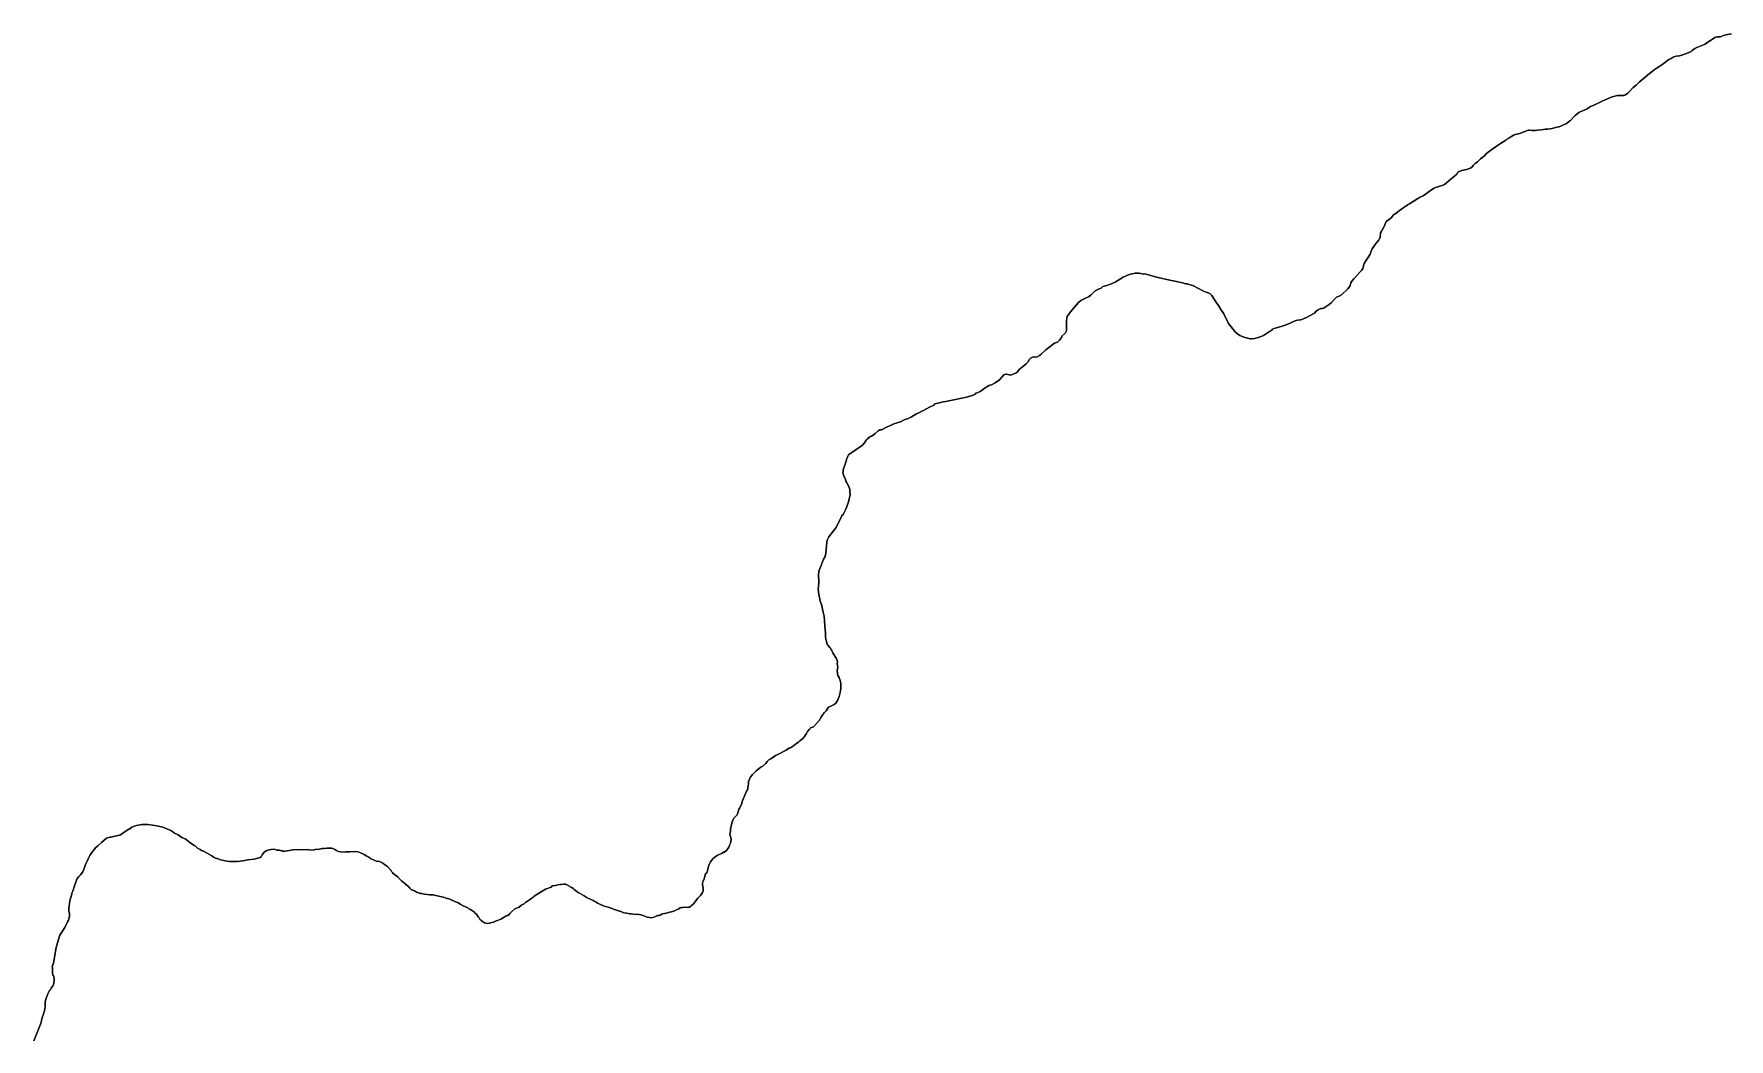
# Model space of a CAD drawing. Header units: inches. Extents: x 141448 to 685535, y 3466439 to 4099221.
# Drawn here: x 290273 to 314670, y 3994452 to 4008917 of the extents above; entities that cross this region are included whole.
import ezdxf

# ---------------------------------------------------------------- set-up
doc = ezdxf.new("R2010")
doc.units = ezdxf.units.IN
doc.header["$MEASUREMENT"] = 0
doc.layers.add('az_county', color=7, linetype='Continuous')

msp = doc.modelspace()

# ---------------------------------------------------------------- linework, layer by layer
at = {"layer": 'az_county'}
for points in [[(314704.125, 4008917.25), (314669.9375, 4008914.25), (314602.3125, 4008899.75), (314540.03125, 4008874.25), (314498.53125, 4008874), (314480.125, 4008871), (314464.71875, 4008865.5), (314432.4375, 4008839.75), (314402.03125, 4008823.25), (314348.53125, 4008786.75), (314326.4375, 4008771.75), (314206.9375, 4008724), (314177.8125, 4008707), (314141.125, 4008678.5), (314124.9375, 4008663), (314059.625, 4008637.5), (314044.71875, 4008629), (314026.9375, 4008624.5), (314005.4375, 4008615.25), (313955.03125, 4008603), (313910.8125, 4008595.25), (313866.53125, 4008581), (313836.8125, 4008564.5), (313802.9375, 4008550.5), (313702.21875, 4008472), (313672.53125, 4008453.5), (313635.3125, 4008427), (313591.9375, 4008399), (313562.71875, 4008374), (313524.9375, 4008348.5), (313435.9375, 4008270.5), (313378.03125, 4008223.5), (313332.53125, 4008179), (313292.03125, 4008144), (313227.71875, 4008077.5), (313214.03125, 4008066), (313170.03125, 4008037.75), (313154.03125, 4008033), (313064.125, 4008029.5), (313026.71875, 4008023), (312989.8125, 4008013.5), (312855.3125, 4007952.5), (312778.6875, 4007914), (312731.28125, 4007897.75), (312713.40625, 4007887), (312675.1875, 4007872), (312644.90625, 4007855), (312628, 4007840.5), (312608.1875, 4007828.25), (312571.28125, 4007816), (312505.90625, 4007785), (312456.6875, 4007743.5), (312383, 4007667.5), (312378.09375, 4007665.5), (312343.1875, 4007636.5), (312328.40625, 4007627.5), (312223.5, 4007581), (312216.90625, 4007579.5), (312171.90625, 4007569.75), (312125.78125, 4007556), (312062.6875, 4007546.5), (312023.5, 4007544), (311999, 4007539.75), (311879, 4007529.5), (311835.5, 4007529.5), (311795.28125, 4007532.5), (311779.40625, 4007530.25), (311745.5, 4007518.75), (311666, 4007487.5), (311657.40625, 4007482), (311611.90625, 4007473.25), (311565.78125, 4007459), (311542.28125, 4007445.5), (311501.90625, 4007414.5), (311466.6875, 4007396.25), (311454.90625, 4007386), (311380, 4007342.5), (311335.40625, 4007313.5), (311224.1875, 4007231), (311180.6875, 4007194), (311152, 4007165), (311091.6875, 4007117.5), (311048.6875, 4007075), (311014.5, 4007051.5), (310986.40625, 4007022.5), (310978.90625, 4007010.5), (310946.5, 4006986.25), (310889.90625, 4006965.5), (310824.78125, 4006950.25), (310785.96875, 4006938.25), (310766.15625, 4006925.75), (310749.65625, 4006898.5), (310719.15625, 4006869.5), (310672.5625, 4006833), (310638.875, 4006800.75), (310572.96875, 4006749.5), (310557.5625, 4006742.5), (310444.375, 4006707), (310423.375, 4006696.5), (310385.65625, 4006673), (310299.96875, 4006610.5), (310266.46875, 4006588.5), (310215.875, 4006563.5), (310199.75, 4006551.5), (310182.46875, 4006542), (310163.75, 4006527.25), (310122.375, 4006506), (310069.65625, 4006472.5), (310053.0625, 4006464), (310039.375, 4006453), (309925.875, 4006375.25), (309870.5625, 4006329.5), (309854.46875, 4006321), (309842.65625, 4006311.5), (309828.25, 4006296), (309806.96875, 4006269), (309784.46875, 4006250), (309736.75, 4006216), (309714.46875, 4006171.5), (309700.875, 4006137.5), (309683.0625, 4006103), (309661.5625, 4006068), (309655.75, 4006053.5), (309646.96875, 4005987), (309622.875, 4005944.25), (309589.75, 4005907.5), (309577.0625, 4005886), (309531.15625, 4005822), (309520.96875, 4005791.25), (309506.375, 4005747), (309473.46875, 4005695), (309440.75, 4005653), (309417.375, 4005612), (309396.875, 4005541.5), (309388.65625, 4005526), (309380.96875, 4005513.25), (309361.5625, 4005491), (309268.46875, 4005394.5), (309239.65625, 4005360.5), (309226.375, 4005334), (309215.75, 4005296), (309202.46875, 4005274), (309183.5625, 4005248), (309090.0625, 4005162), (309056.65625, 4005143.75), (309018.46875, 4005130), (308994.15625, 4005104.75), (308947.15625, 4005050), (308914.875, 4005025), (308840.46875, 4004975.5), (308810.15625, 4004960), (308810.46875, 4004972.5), (308760.96875, 4004953), (308727.46875, 4004925.5), (308704.375, 4004899.5), (308643.46875, 4004863), (308598.96875, 4004840.25), (308519.625, 4004809.25), (308500.625, 4004804.25), (308457.84375, 4004799.5), (308440.84375, 4004795.25), (308400.4375, 4004778), (308345.625, 4004749), (308265.03125, 4004722), (308238.21875, 4004711), (308124.03125, 4004677.25), (308100.21875, 4004667.25), (308085.625, 4004649.5), (308064.9375, 4004639.5), (308039.9375, 4004623), (308010.625, 4004607.5), (308000.34375, 4004596), (307971.71875, 4004578), (307920.4375, 4004557.5), (307891.125, 4004549), (307844.125, 4004535.5), (307797.625, 4004530.5), (307776.84375, 4004530.25), (307684.9375, 4004551.5), (307651.21875, 4004566.5), (307629.84375, 4004577), (307592.9375, 4004602.25), (307563.34375, 4004631.25), (307466.625, 4004752), (307399.625, 4004887.5), (307355.84375, 4004951.5), (307323.03125, 4005009.75), (307284.84375, 4005059.5), (307226.71875, 4005153.5), (307195.9375, 4005181), (307182.4375, 4005188), (307163.4375, 4005195.25), (307151.84375, 4005197), (307103.9375, 4005215.5), (306960.9375, 4005293.5), (306872.125, 4005322.5), (306848.84375, 4005322), (306822.53125, 4005329.5), (306673.625, 4005364), (306643.03125, 4005368.5), (306619.6875, 4005375.75), (306409, 4005420), (306381.40625, 4005430.25), (306326.90625, 4005445.75), (306260.6875, 4005465), (306243.59375, 4005460.5), (306179.90625, 4005473.5), (306120.59375, 4005473.5), (306103.5, 4005468.5), (306057.59375, 4005460), (306025.3125, 4005450.5), (305949, 4005417.5), (305836.3125, 4005345), (305766.8125, 4005315), (305713.59375, 4005297.5), (305655, 4005281.5), (305631.3125, 4005260.5), (305605.09375, 4005250.5), (305549, 4005219), (305521.59375, 4005196.25), (305483.3125, 4005156.5), (305450.40625, 4005131.75), (305407.09375, 4005112), (305339.40625, 4005081.5), (305307.8125, 4005051.5), (305278, 4005020), (305250.6875, 4004984.5), (305192.40625, 4004917.75), (305143.90625, 4004850.25), (305139.09375, 4004831.5), (305134.5, 4004782.5), (305134.8125, 4004645.25), (305120.3125, 4004615.25), (305112.40625, 4004605), (305064.90625, 4004569), (305060.09375, 4004546.5), (305035.3125, 4004510.5), (305025.59375, 4004500), (305003.59375, 4004482.75), (304963.40625, 4004467.25), (304944.5, 4004453.5), (304836.8125, 4004370), (304765, 4004303), (304747.90625, 4004289.5), (304713.8125, 4004269), (304693, 4004266.5), (304680.59375, 4004268), (304670.40625, 4004269.5), (304645.3125, 4004266.75), (304614.8125, 4004250.75), (304602.09375, 4004236.5), (304597.90625, 4004224.5), (304576, 4004193), (304554.8125, 4004169.25), (304500.59375, 4004126.75), (304452.5, 4004085.5), (304427.09375, 4004053), (304408.1875, 4004039), (304369.09375, 4004021), (304343.5, 4004011.5), (304326.40625, 4004008.5), (304311.6875, 4004009), (304267.5625, 4004019.5), (304258.96875, 4004020), (304232.78125, 4004009), (304171.375, 4003940.25), (304107.46875, 4003896), (304055.0625, 4003867.5), (304015.375, 4003857.5), (303995.875, 4003842), (303979.375, 4003834.5), (303894.0625, 4003773.5), (303847.15625, 4003751.5), (303828.28125, 4003745), (303819.15625, 4003731.75), (303790.46875, 4003718), (303714.15625, 4003693.75), (303651.28125, 4003679.25), (303465.46875, 4003644), (303398.875, 4003628.75), (303360.375, 4003623), (303283.46875, 4003605.5), (303238.28125, 4003592.5), (303225.5625, 4003573.5), (303163.96875, 4003543.5), (303077.375, 4003497.25), (303053.5625, 4003488), (303009.0625, 4003462.5), (302973.65625, 4003448.5), (302903.5625, 4003407), (302844.375, 4003379.75), (302807.28125, 4003366), (302743.78125, 4003334.5), (302685.15625, 4003316.5), (302647.28125, 4003306), (302603.375, 4003280), (302552.78125, 4003262.5), (302472.875, 4003220), (302447.875, 4003217.25), (302423.78125, 4003203.75), (302381.46875, 4003166.75), (302349.78125, 4003144.5), (302326.0625, 4003129.25), (302303.46875, 4003118.75), (302263.28125, 4003083.5), (302251.15625, 4003070.75), (302225.78125, 4003032), (302197.15625, 4003001), (302150.875, 4002967), (302122.0625, 4002947.25), (302108.78125, 4002938), (301996.15625, 4002861), (301988.96875, 4002839), (301980.46875, 4002828), (301971.375, 4002806.5), (301952.875, 4002741.75), (301923.375, 4002656.75), (301919.875, 4002644), (301918.15625, 4002613), (301913.375, 4002603), (301927.78125, 4002558), (301951.875, 4002504), (301958.78125, 4002482), (301969.28125, 4002464.5), (301999.65625, 4002401.75), (302013.96875, 4002361.5), (302018.375, 4002331.5), (302018.78125, 4002280.5), (302014.5625, 4002265), (302012.875, 4002245.5), (302006.28125, 4002224.25), (301999.15625, 4002185.75), (301970.375, 4002100.75), (301955.875, 4002067), (301922.0625, 4002000.5), (301901.875, 4001987), (301889.28125, 4001957.5), (301816.15625, 4001810.5), (301714.78125, 4001677.5), (301696.0625, 4001639), (301686.46875, 4001611.5), (301680.28125, 4001537), (301676.0625, 4001512.5), (301676.28125, 4001487.5), (301672.875, 4001444.25), (301659.0625, 4001399), (301636.0625, 4001358), (301627.28125, 4001333), (301604.28125, 4001267), (301579.46875, 4001211.75), (301569.28125, 4001182.5), (301562.875, 4001133.5), (301569.5625, 4001030.5), (301566.375, 4000961.5), (301562.28125, 4000933.5), (301566.78125, 4000887.75), (301575.15625, 4000823.75), (301585.15625, 4000786), (301584.0625, 4000767.75), (301606.46875, 4000705.5), (301634.0625, 4000598), (301646.0625, 4000539.5), (301650.78125, 4000476), (301650.28125, 4000462.5), (301657.875, 4000407), (301661.96875, 4000336.5), (301665.875, 4000305.25), (301663.5625, 4000274), (301665.5625, 4000245.5), (301664.46875, 4000233.25), (301673.875, 4000193), (301680.78125, 4000173), (301683.96875, 4000148.5), (301695.78125, 4000126), (301727.78125, 4000088), (301736.375, 4000075.25), (301743.375, 4000060.5), (301751.875, 4000060), (301758.28125, 4000038.5), (301769.96875, 4000010.5), (301822.375, 3999921.75), (301833.65625, 3999898.5), (301840.65625, 3999875.5), (301834.875, 3999855.5), (301839.875, 3999827.5), (301841.875, 3999797), (301835.65625, 3999755.5), (301838.65625, 3999720), (301839.28125, 3999712.75), (301845.5625, 3999685), (301861.0625, 3999656.25), (301879.28125, 3999613), (301887.875, 3999574), (301885.78125, 3999558), (301888.375, 3999528.25), (301887.28125, 3999496), (301879.0625, 3999441), (301862.78125, 3999381.5), (301841.78125, 3999335), (301812.875, 3999284), (301789.96875, 3999268.5), (301749.875, 3999249), (301741.15625, 3999241), (301709.78125, 3999227), (301673.375, 3999177.5), (301651.5625, 3999151), (301644.15625, 3999147), (301641.5625, 3999139.5), (301627.875, 3999125), (301610.28125, 3999092.5), (301587.0625, 3999060), (301578.875, 3999040), (301491.5625, 3998943.5), (301449.15625, 3998929.5), (301440.875, 3998911.5), (301429.15625, 3998906), (301406.15625, 3998880.25), (301390.96875, 3998849.25), (301363.375, 3998805), (301339.0625, 3998779.25), (301296.875, 3998744.5), (301279.375, 3998726), (301251.0625, 3998709.25), (301203.875, 3998671), (301163.0625, 3998643.5), (301140.375, 3998639), (301098.28125, 3998608.5), (300978.5625, 3998547.5), (300945.875, 3998533.5), (300880.28125, 3998486), (300851.78125, 3998469), (300828.15625, 3998445), (300808.15625, 3998420), (300799.46875, 3998410.5), (300788.375, 3998405.25), (300763.46875, 3998380.5), (300737.5625, 3998366.5), (300711.5625, 3998346.25), (300669.375, 3998313.75), (300610.875, 3998255.5), (300592.78125, 3998228.25), (300583.375, 3998219.25), (300575.28125, 3998203.5), (300559.28125, 3998160.5), (300555.375, 3998131), (300543.15625, 3998036.75), (300531.375, 3998026), (300525.65625, 3998015), (300519.875, 3997996.75), (300468.28125, 3997870.5), (300459.875, 3997842), (300431.875, 3997778), (300420.65625, 3997761), (300411.78125, 3997737.25), (300405.0625, 3997708), (300394.28125, 3997680), (300384.875, 3997668.75), (300347.5625, 3997633.25), (300335.0625, 3997612), (300317.0625, 3997561.75), (300311.65625, 3997528.25), (300303.28125, 3997501), (300298.46875, 3997469.25), (300297.875, 3997434), (300291.375, 3997409.5), (300293.375, 3997384), (300309.78125, 3997333), (300308.96875, 3997323), (300297.78125, 3997272.75), (300283.28125, 3997242.5), (300272.96875, 3997214.5), (300240.375, 3997166), (300205.15625, 3997144), (300194.65625, 3997140.5), (300185.28125, 3997126), (300171.15625, 3997122.75), (300158.78125, 3997116), (300133.5625, 3997107.5), (300105.78125, 3997092.5), (300077.375, 3997073), (300043.28125, 3997044), (300011.28125, 3997000.5), (299991.0625, 3996962.5), (299980.28125, 3996935.25), (299971.0625, 3996900), (299967.0625, 3996873), (299957.96875, 3996844.5), (299940.65625, 3996830.25), (299920.5625, 3996758), (299900.28125, 3996715), (299896.28125, 3996693.5), (299895.875, 3996674.75), (299899.0625, 3996641.75), (299903.78125, 3996629.5), (299905.78125, 3996599.5), (299904.875, 3996585.5), (299895.96875, 3996561), (299867.0625, 3996519.5), (299826.65625, 3996478.5), (299767.84375, 3996397.75), (299734.34375, 3996368.5), (299720.75, 3996360), (299708.34375, 3996351), (299696.03125, 3996348.25), (299680.75, 3996347.25), (299655.03125, 3996350), (299610.9375, 3996344), (299593.84375, 3996345), (299569.84375, 3996340), (299559.25, 3996327), (299531.53125, 3996315.5), (299494.4375, 3996296), (299480.34375, 3996293), (299447.125, 3996281.5), (299422.53125, 3996277.5), (299377.75, 3996264.75), (299320.03125, 3996255.25), (299308.9375, 3996251.75), (299284.25, 3996237), (299270.03125, 3996232.25), (299246.25, 3996232), (299220.25, 3996214.5), (299195.53125, 3996205.25), (299159.34375, 3996199), (299098.25, 3996204.5), (299051.84375, 3996223.25), (299028.34375, 3996233), (298966.84375, 3996251), (298945.9375, 3996246), (298863.4375, 3996256.25), (298847.53125, 3996255.25), (298804.84375, 3996265), (298765.125, 3996268.75), (298711.625, 3996291), (298698.84375, 3996293), (298614.25, 3996320.5), (298597.75, 3996329.5), (298579.53125, 3996334), (298537.53125, 3996351), (298482.75, 3996364.75), (298458.9375, 3996372.5), (298429.25, 3996390), (298386.03125, 3996408.5), (298359.34375, 3996424.75), (298334.53125, 3996435.5), (298321.125, 3996445), (298236.75, 3996486), (298193.75, 3996514), (298158.53125, 3996530.5), (298127.03125, 3996551), (298105.125, 3996562.5), (298046.53125, 3996606.5), (298035.75, 3996617.75), (298015.75, 3996631), (297997.4375, 3996639.75), (297981.75, 3996653.5), (297925.84375, 3996679.5), (297917.34375, 3996679.5), (297901.4375, 3996683.5), (297857.84375, 3996675.5), (297841.9375, 3996675.75), (297810.625, 3996669.5), (297798.9375, 3996665), (297779.9375, 3996664.5), (297731.53125, 3996655.5), (297719.53125, 3996639.25), (297634.625, 3996609), (297571.625, 3996572), (297474.53125, 3996508.75), (297457.53125, 3996496), (297406.34375, 3996458), (297390.34375, 3996448.5), (297362, 3996426.5), (297349.21875, 3996417), (297328.25, 3996397.5), (297297.53125, 3996382.25), (297257.625, 3996349), (297195.4375, 3996326.25), (297151.03125, 3996287.5), (297123.53125, 3996258.75), (297112.53125, 3996244.5), (297091.75, 3996230.5), (297068.84375, 3996223.5), (297042.34375, 3996205.5), (296993.53125, 3996179), (296944.84375, 3996159.25), (296924.4375, 3996153.5), (296888.75, 3996135), (296842.9375, 3996123.5), (296805.25, 3996117), (296779.75, 3996121.5), (296756.4375, 3996122.5), (296714.25, 3996156), (296710.75, 3996161), (296696.84375, 3996168.25), (296689.9375, 3996178.25), (296682.53125, 3996194.5), (296666.75, 3996211.5), (296651.75, 3996237.25), (296632.25, 3996257.5), (296620.84375, 3996262.25), (296612.125, 3996276), (296556.03125, 3996315), (296539.84375, 3996323.5), (296518.9375, 3996339.5), (296453.25, 3996369.5), (296407.75, 3996395.25), (296384.9375, 3996410.75), (296352.9375, 3996423), (296234.25, 3996476.5), (296216.4375, 3996477.25), (296169.34375, 3996494.25), (296076.25, 3996512.5), (296017.25, 3996527.5), (295969.53125, 3996529), (295934.03125, 3996532), (295893.84375, 3996539.75), (295849.34375, 3996545), (295836.84375, 3996548), (295821.34375, 3996551.75), (295780.34375, 3996568.5), (295750.34375, 3996585), (295735.03125, 3996588), (295719.03125, 3996600.5), (295709.25, 3996602), (295685.53125, 3996623), (295660.84375, 3996651), (295652.03125, 3996658.5), (295611.53125, 3996692.5), (295562.75, 3996727.5), (295514.9375, 3996777), (295508.53125, 3996785.75), (295495.4375, 3996797.25), (295446.03125, 3996834), (295436.125, 3996848), (295420.75, 3996861.25), (295408.03125, 3996883), (295361.03125, 3996937), (295316.84375, 3996965), (295296.625, 3996982.75), (295266.03125, 3996998.5), (295235.84375, 3997011.5), (295215.53125, 3997009.75), (295129.25, 3997045.5), (295120.03125, 3997046.5), (295107.25, 3997062.25), (295092.25, 3997071.5), (295065.03125, 3997083), (295025.53125, 3997108.25), (295018.4375, 3997115.25), (294965.34375, 3997138), (294938.75, 3997147), (294888.03125, 3997150.75), (294820.34375, 3997146.5), (294786.75, 3997148), (294757.25, 3997146.5), (294744.03125, 3997140), (294687.84375, 3997145.5), (294656.84375, 3997152.5), (294626.25, 3997167.5), (294604.625, 3997180.75), (294584.125, 3997190), (294576.34375, 3997193.5), (294555.625, 3997197.25), (294515.25, 3997200), (294489.4375, 3997199.25), (294448.75, 3997193.5), (294421.125, 3997192.5), (294400.75, 3997189.75), (294384.625, 3997184.25), (294363.625, 3997181.5), (294333.75, 3997183.25), (294321.25, 3997178.75), (294291.53125, 3997172.5), (294231.25, 3997177), (294204.125, 3997179), (294102.25, 3997175), (294060.03125, 3997179), (294001.53125, 3997174), (293975.625, 3997169), (293887.53125, 3997158.25), (293869.53125, 3997153.5), (293854.4375, 3997159), (293834.84375, 3997161.5), (293807.625, 3997170.5), (293770.25, 3997171.5), (293747.34375, 3997180.75), (293719.25, 3997183), (293686.03125, 3997180.75), (293658.25, 3997177), (293625.34375, 3997166.5), (293585.75, 3997141), (293560.4375, 3997105.5), (293543.34375, 3997076), (293531.84375, 3997065.5), (293525.75, 3997064), (293516.34375, 3997059.5), (293494.125, 3997055.5), (293443.25, 3997041.5), (293352.125, 3997031), (293280.9375, 3997014.75), (293243.34375, 3997010), (293201.03125, 3997009.25), (293160.4375, 3997006), (293090.03125, 3997009.25), (293051.53125, 3997014), (292957.25, 3997033.5), (292916.25, 3997048.5), (292897.84375, 3997051.5), (292859.34375, 3997070), (292833.03125, 3997087), (292711.84375, 3997156), (292694.9375, 3997162.75), (292664.4375, 3997182.25), (292648.4375, 3997190), (292629.53125, 3997199.5), (292594.03125, 3997232.5), (292581.34375, 3997239.25), (292496.53125, 3997297), (292460.4375, 3997329.5), (292400.625, 3997353), (292369.125, 3997378.25), (292351.75, 3997389.25), (292298.84375, 3997415.25), (292271.34375, 3997435.25), (292242.53125, 3997452.25), (292130.34375, 3997500), (292044.125, 3997521.5), (291916.75, 3997540), (291853.625, 3997541.75), (291825.84375, 3997539.25), (291750.03125, 3997527), (291719.03125, 3997518.25), (291707.625, 3997509.5), (291680.84375, 3997499.5), (291655.53125, 3997478.5), (291641.75, 3997470.5), (291617.4375, 3997460.5), (291551.84375, 3997416), (291536.03125, 3997403), (291518.53125, 3997392.75), (291381.03125, 3997357.75), (291364.4375, 3997357), (291332.25, 3997348), (291319.625, 3997341), (291243.75, 3997279.25), (291194.75, 3997234), (291164.34375, 3997209.5), (291107.53125, 3997138.5), (291078.34375, 3997095.5), (291057.125, 3997055.5), (291042.53125, 3997020.5), (291017.9375, 3996962), (291003.4375, 3996921), (290978.4375, 3996861), (290943.53125, 3996815.25), (290918.125, 3996792.5), (290893.34375, 3996754.75), (290884.25, 3996739.25), (290855.25, 3996658), (290835.75, 3996580.5), (290821.125, 3996552.75), (290818.75, 3996539.5), (290812.03125, 3996522.5), (290788.625, 3996442), (290774.84375, 3996325.5), (290777.34375, 3996308.75), (290775.03125, 3996297.25), (290787.53125, 3996256.5), (290784.25, 3996218), (290776.03125, 3996183), (290769.75, 3996161.5), (290756.625, 3996139), (290720.34375, 3996058), (290647.34375, 3995945.75), (290634.625, 3995920), (290593.75, 3995767.5), (290553.25, 3995546), (290537.25, 3995497), (290542.75, 3995480.25), (290539.03125, 3995447.5), (290541.25, 3995440.5), (290541.84375, 3995395.5), (290545.53125, 3995378), (290556.53125, 3995360.5), (290563.34375, 3995331), (290567.125, 3995302.5), (290566.75, 3995292.25), (290554.75, 3995236), (290543.53125, 3995216.75), (290520.25, 3995184.5), (290505.75, 3995157.5), (290499.9375, 3995148.75), (290488.03125, 3995130.25), (290473.4375, 3995101.5), (290443.625, 3995028.5), (290436.84375, 3994981.25), (290434.34375, 3994916.5), (290425.34375, 3994858), (290389.125, 3994745.25), (290382.4375, 3994716), (290366.34375, 3994666), (290330.75, 3994568.5), (290273.25, 3994428.75)], [(290273.25, 3994428.75), (290330.75, 3994568.5), (290366.34375, 3994666), (290382.4375, 3994716), (290389.125, 3994745.25), (290425.34375, 3994858), (290434.34375, 3994916.5), (290436.84375, 3994981.25), (290443.625, 3995028.5), (290473.4375, 3995101.5), (290488.03125, 3995130.25), (290499.9375, 3995148.75), (290505.75, 3995157.5), (290520.25, 3995184.5), (290543.53125, 3995216.75), (290554.75, 3995236), (290566.75, 3995292.25), (290567.125, 3995302.5), (290563.34375, 3995331), (290556.53125, 3995360.5), (290545.53125, 3995378), (290541.84375, 3995395.5), (290541.25, 3995440.5), (290539.03125, 3995447.5), (290542.75, 3995480.25), (290537.25, 3995497), (290553.25, 3995546), (290593.75, 3995767.5), (290634.625, 3995920), (290647.34375, 3995945.75), (290720.34375, 3996058), (290756.625, 3996139), (290769.75, 3996161.5), (290776.03125, 3996183), (290784.25, 3996218), (290787.53125, 3996256.5), (290775.03125, 3996297.25), (290777.34375, 3996308.75), (290774.84375, 3996325.5), (290788.625, 3996442), (290812.03125, 3996522.5), (290818.75, 3996539.5), (290821.125, 3996552.75), (290835.75, 3996580.5), (290855.25, 3996658), (290884.25, 3996739.25), (290893.34375, 3996754.75), (290918.125, 3996792.5), (290943.53125, 3996815.25), (290978.4375, 3996861), (291003.4375, 3996921), (291017.9375, 3996962), (291042.53125, 3997020.5), (291057.125, 3997055.5), (291078.34375, 3997095.5), (291107.53125, 3997138.5), (291164.34375, 3997209.5), (291194.75, 3997234), (291243.75, 3997279.25), (291319.625, 3997341), (291332.25, 3997348), (291364.4375, 3997357), (291381.03125, 3997357.75), (291518.53125, 3997392.75), (291536.03125, 3997403), (291551.84375, 3997416), (291617.4375, 3997460.5), (291641.75, 3997470.5), (291655.53125, 3997478.5), (291680.84375, 3997499.5), (291707.625, 3997509.5), (291719.03125, 3997518.25), (291750.03125, 3997527), (291825.84375, 3997539.25), (291853.625, 3997541.75), (291916.75, 3997540), (292044.125, 3997521.5), (292130.34375, 3997500), (292242.53125, 3997452.25), (292271.34375, 3997435.25), (292298.84375, 3997415.25), (292351.75, 3997389.25), (292369.125, 3997378.25), (292400.625, 3997353), (292460.4375, 3997329.5), (292496.53125, 3997297), (292581.34375, 3997239.25), (292594.03125, 3997232.5), (292629.53125, 3997199.5), (292648.4375, 3997190), (292664.4375, 3997182.25), (292694.9375, 3997162.75), (292711.84375, 3997156), (292833.03125, 3997087), (292859.34375, 3997070), (292897.84375, 3997051.5), (292916.25, 3997048.5), (292957.25, 3997033.5), (293051.53125, 3997014), (293090.03125, 3997009.25), (293160.4375, 3997006), (293201.03125, 3997009.25), (293243.34375, 3997010), (293280.9375, 3997014.75), (293352.125, 3997031), (293443.25, 3997041.5), (293494.125, 3997055.5), (293516.34375, 3997059.5), (293525.75, 3997064), (293531.84375, 3997065.5), (293543.34375, 3997076), (293560.4375, 3997105.5), (293585.75, 3997141), (293625.34375, 3997166.5), (293658.25, 3997177), (293686.03125, 3997180.75), (293719.25, 3997183), (293747.34375, 3997180.75), (293770.25, 3997171.5), (293807.625, 3997170.5), (293834.84375, 3997161.5), (293854.4375, 3997159), (293869.53125, 3997153.5), (293887.53125, 3997158.25), (293975.625, 3997169), (294001.53125, 3997174), (294060.03125, 3997179), (294102.25, 3997175), (294204.125, 3997179), (294231.25, 3997177), (294291.53125, 3997172.5), (294321.25, 3997178.75), (294333.75, 3997183.25), (294363.625, 3997181.5), (294384.625, 3997184.25), (294400.75, 3997189.75), (294421.125, 3997192.5), (294448.75, 3997193.5), (294489.4375, 3997199.25), (294515.25, 3997200), (294555.625, 3997197.25), (294576.34375, 3997193.5), (294584.125, 3997190), (294604.625, 3997180.75), (294626.25, 3997167.5), (294656.84375, 3997152.5), (294687.84375, 3997145.5), (294744.03125, 3997140), (294757.25, 3997146.5), (294786.75, 3997148), (294820.34375, 3997146.5), (294888.03125, 3997150.75), (294938.75, 3997147), (294965.34375, 3997138), (295018.4375, 3997115.25), (295025.53125, 3997108.25), (295065.03125, 3997083), (295092.25, 3997071.5), (295107.25, 3997062.25), (295120.03125, 3997046.5), (295129.25, 3997045.5), (295215.53125, 3997009.75), (295235.84375, 3997011.5), (295266.03125, 3996998.5), (295296.625, 3996982.75), (295316.84375, 3996965), (295361.03125, 3996937), (295408.03125, 3996883), (295420.75, 3996861.25), (295436.125, 3996848), (295446.03125, 3996834), (295495.4375, 3996797.25), (295508.53125, 3996785.75), (295514.9375, 3996777), (295562.75, 3996727.5), (295611.53125, 3996692.5), (295652.03125, 3996658.5), (295660.84375, 3996651), (295685.53125, 3996623), (295709.25, 3996602), (295719.03125, 3996600.5), (295735.03125, 3996588), (295750.34375, 3996585), (295780.34375, 3996568.5), (295821.34375, 3996551.75), (295836.84375, 3996548), (295849.34375, 3996545), (295893.84375, 3996539.75), (295934.03125, 3996532), (295969.53125, 3996529), (296017.25, 3996527.5), (296076.25, 3996512.5), (296169.34375, 3996494.25), (296216.4375, 3996477.25), (296234.25, 3996476.5), (296352.9375, 3996423), (296384.9375, 3996410.75), (296407.75, 3996395.25), (296453.25, 3996369.5), (296518.9375, 3996339.5), (296539.84375, 3996323.5), (296556.03125, 3996315), (296612.125, 3996276), (296620.84375, 3996262.25), (296632.25, 3996257.5), (296651.75, 3996237.25), (296666.75, 3996211.5), (296682.53125, 3996194.5), (296689.9375, 3996178.25), (296696.84375, 3996168.25), (296710.75, 3996161), (296714.25, 3996156), (296756.4375, 3996122.5), (296779.75, 3996121.5), (296805.25, 3996117), (296842.9375, 3996123.5), (296888.75, 3996135), (296924.4375, 3996153.5), (296944.84375, 3996159.25), (296993.53125, 3996179), (297042.34375, 3996205.5), (297068.84375, 3996223.5), (297091.75, 3996230.5), (297112.53125, 3996244.5), (297123.53125, 3996258.75), (297151.03125, 3996287.5), (297195.4375, 3996326.25), (297257.625, 3996349), (297297.53125, 3996382.25), (297328.25, 3996397.5), (297349.21875, 3996417), (297362, 3996426.5), (297390.34375, 3996448.5), (297406.34375, 3996458), (297457.53125, 3996496), (297474.53125, 3996508.75), (297571.625, 3996572), (297634.625, 3996609), (297719.53125, 3996639.25), (297731.53125, 3996655.5), (297779.9375, 3996664.5), (297798.9375, 3996665), (297810.625, 3996669.5), (297841.9375, 3996675.75), (297857.84375, 3996675.5), (297901.4375, 3996683.5), (297917.34375, 3996679.5), (297925.84375, 3996679.5), (297981.75, 3996653.5), (297997.4375, 3996639.75), (298015.75, 3996631), (298035.75, 3996617.75), (298046.53125, 3996606.5), (298105.125, 3996562.5), (298127.03125, 3996551), (298158.53125, 3996530.5), (298193.75, 3996514), (298236.75, 3996486), (298321.125, 3996445), (298334.53125, 3996435.5), (298359.34375, 3996424.75), (298386.03125, 3996408.5), (298429.25, 3996390), (298458.9375, 3996372.5), (298482.75, 3996364.75), (298537.53125, 3996351), (298579.53125, 3996334), (298597.75, 3996329.5), (298614.25, 3996320.5), (298698.84375, 3996293), (298711.625, 3996291), (298765.125, 3996268.75), (298804.84375, 3996265), (298847.53125, 3996255.25), (298863.4375, 3996256.25), (298945.9375, 3996246), (298966.84375, 3996251), (299028.34375, 3996233), (299051.84375, 3996223.25), (299098.25, 3996204.5), (299159.34375, 3996199), (299195.53125, 3996205.25), (299220.25, 3996214.5), (299246.25, 3996232), (299270.03125, 3996232.25), (299284.25, 3996237), (299308.9375, 3996251.75), (299320.03125, 3996255.25), (299377.75, 3996264.75), (299422.53125, 3996277.5), (299447.125, 3996281.5), (299480.34375, 3996293), (299494.4375, 3996296), (299531.53125, 3996315.5), (299559.25, 3996327), (299569.84375, 3996340), (299593.84375, 3996345), (299610.9375, 3996344), (299655.03125, 3996350), (299680.75, 3996347.25), (299696.03125, 3996348.25), (299708.34375, 3996351), (299720.75, 3996360), (299734.34375, 3996368.5), (299767.84375, 3996397.75), (299826.65625, 3996478.5), (299867.0625, 3996519.5), (299895.96875, 3996561), (299904.875, 3996585.5), (299905.78125, 3996599.5), (299903.78125, 3996629.5), (299899.0625, 3996641.75), (299895.875, 3996674.75), (299896.28125, 3996693.5), (299900.28125, 3996715), (299920.5625, 3996758), (299940.65625, 3996830.25), (299957.96875, 3996844.5), (299967.0625, 3996873), (299971.0625, 3996900), (299980.28125, 3996935.25), (299991.0625, 3996962.5), (300011.28125, 3997000.5), (300043.28125, 3997044), (300077.375, 3997073), (300105.78125, 3997092.5), (300133.5625, 3997107.5), (300158.78125, 3997116), (300171.15625, 3997122.75), (300185.28125, 3997126), (300194.65625, 3997140.5), (300205.15625, 3997144), (300240.375, 3997166), (300272.96875, 3997214.5), (300283.28125, 3997242.5), (300297.78125, 3997272.75), (300308.96875, 3997323), (300309.78125, 3997333), (300293.375, 3997384), (300291.375, 3997409.5), (300297.875, 3997434), (300298.46875, 3997469.25), (300303.28125, 3997501), (300311.65625, 3997528.25), (300317.0625, 3997561.75), (300335.0625, 3997612), (300347.5625, 3997633.25), (300384.875, 3997668.75), (300394.28125, 3997680), (300405.0625, 3997708), (300411.78125, 3997737.25), (300420.65625, 3997761), (300431.875, 3997778), (300459.875, 3997842), (300468.28125, 3997870.5), (300519.875, 3997996.75), (300525.65625, 3998015), (300531.375, 3998026), (300543.15625, 3998036.75), (300555.375, 3998131), (300559.28125, 3998160.5), (300575.28125, 3998203.5), (300583.375, 3998219.25), (300592.78125, 3998228.25), (300610.875, 3998255.5), (300669.375, 3998313.75), (300711.5625, 3998346.25), (300737.5625, 3998366.5), (300763.46875, 3998380.5), (300788.375, 3998405.25), (300799.46875, 3998410.5), (300808.15625, 3998420), (300828.15625, 3998445), (300851.78125, 3998469), (300880.28125, 3998486), (300945.875, 3998533.5), (300978.5625, 3998547.5), (301098.28125, 3998608.5), (301140.375, 3998639), (301163.0625, 3998643.5), (301203.875, 3998671), (301251.0625, 3998709.25), (301279.375, 3998726), (301296.875, 3998744.5), (301339.0625, 3998779.25), (301363.375, 3998805), (301390.96875, 3998849.25), (301406.15625, 3998880.25), (301429.15625, 3998906), (301440.875, 3998911.5), (301449.15625, 3998929.5), (301491.5625, 3998943.5), (301578.875, 3999040), (301587.0625, 3999060), (301610.28125, 3999092.5), (301627.875, 3999125), (301641.5625, 3999139.5), (301644.15625, 3999147), (301651.5625, 3999151), (301673.375, 3999177.5), (301709.78125, 3999227), (301741.15625, 3999241), (301749.875, 3999249), (301789.96875, 3999268.5), (301812.875, 3999284), (301841.78125, 3999335), (301862.78125, 3999381.5), (301879.0625, 3999441), (301887.28125, 3999496), (301888.375, 3999528.25), (301885.78125, 3999558), (301887.875, 3999574), (301879.28125, 3999613), (301861.0625, 3999656.25), (301845.5625, 3999685), (301839.28125, 3999712.75), (301838.65625, 3999720), (301835.65625, 3999755.5), (301841.875, 3999797), (301839.875, 3999827.5), (301834.875, 3999855.5), (301840.65625, 3999875.5), (301833.65625, 3999898.5), (301822.375, 3999921.75), (301769.96875, 4000010.5), (301758.28125, 4000038.5), (301751.875, 4000060), (301743.375, 4000060.5), (301736.375, 4000075.25), (301727.78125, 4000088), (301695.78125, 4000126), (301683.96875, 4000148.5), (301680.78125, 4000173), (301673.875, 4000193), (301664.46875, 4000233.25), (301665.5625, 4000245.5), (301663.5625, 4000274), (301665.875, 4000305.25), (301661.96875, 4000336.5), (301657.875, 4000407), (301650.28125, 4000462.5), (301650.78125, 4000476), (301646.0625, 4000539.5), (301634.0625, 4000598), (301606.46875, 4000705.5), (301584.0625, 4000767.75), (301585.15625, 4000786), (301575.15625, 4000823.75), (301566.78125, 4000887.75), (301562.28125, 4000933.5), (301566.375, 4000961.5), (301569.5625, 4001030.5), (301562.875, 4001133.5), (301569.28125, 4001182.5), (301579.46875, 4001211.75), (301604.28125, 4001267), (301627.28125, 4001333), (301636.0625, 4001358), (301659.0625, 4001399), (301672.875, 4001444.25), (301676.28125, 4001487.5), (301676.0625, 4001512.5), (301680.28125, 4001537), (301686.46875, 4001611.5), (301696.0625, 4001639), (301714.78125, 4001677.5), (301816.15625, 4001810.5), (301889.28125, 4001957.5), (301901.875, 4001987), (301922.0625, 4002000.5), (301955.875, 4002067), (301970.375, 4002100.75), (301999.15625, 4002185.75), (302006.28125, 4002224.25), (302012.875, 4002245.5), (302014.5625, 4002265), (302018.78125, 4002280.5), (302018.375, 4002331.5), (302013.96875, 4002361.5), (301999.65625, 4002401.75), (301969.28125, 4002464.5), (301958.78125, 4002482), (301951.875, 4002504), (301927.78125, 4002558), (301913.375, 4002603), (301918.15625, 4002613), (301919.875, 4002644), (301923.375, 4002656.75), (301952.875, 4002741.75), (301971.375, 4002806.5), (301980.46875, 4002828), (301988.96875, 4002839), (301996.15625, 4002861), (302108.78125, 4002938), (302122.0625, 4002947.25), (302150.875, 4002967), (302197.15625, 4003001), (302225.78125, 4003032), (302251.15625, 4003070.75), (302263.28125, 4003083.5), (302303.46875, 4003118.75), (302326.0625, 4003129.25), (302349.78125, 4003144.5), (302381.46875, 4003166.75), (302423.78125, 4003203.75), (302447.875, 4003217.25), (302472.875, 4003220), (302552.78125, 4003262.5), (302603.375, 4003280), (302647.28125, 4003306), (302685.15625, 4003316.5), (302743.78125, 4003334.5), (302807.28125, 4003366), (302844.375, 4003379.75), (302903.5625, 4003407), (302973.65625, 4003448.5), (303009.0625, 4003462.5), (303053.5625, 4003488), (303077.375, 4003497.25), (303163.96875, 4003543.5), (303225.5625, 4003573.5), (303238.28125, 4003592.5), (303283.46875, 4003605.5), (303360.375, 4003623), (303398.875, 4003628.75), (303465.46875, 4003644), (303651.28125, 4003679.25), (303714.15625, 4003693.75), (303790.46875, 4003718), (303819.15625, 4003731.75), (303828.28125, 4003745), (303847.15625, 4003751.5), (303894.0625, 4003773.5), (303979.375, 4003834.5), (303995.875, 4003842), (304015.375, 4003857.5), (304055.0625, 4003867.5), (304107.46875, 4003896), (304171.375, 4003940.25), (304232.78125, 4004009), (304258.96875, 4004020), (304267.5625, 4004019.5), (304311.6875, 4004009), (304326.40625, 4004008.5), (304343.5, 4004011.5), (304369.09375, 4004021), (304408.1875, 4004039), (304427.09375, 4004053), (304452.5, 4004085.5), (304500.59375, 4004126.75), (304554.8125, 4004169.25), (304576, 4004193), (304597.90625, 4004224.5), (304602.09375, 4004236.5), (304614.8125, 4004250.75), (304645.3125, 4004266.75), (304670.40625, 4004269.5), (304680.59375, 4004268), (304693, 4004266.5), (304713.8125, 4004269), (304747.90625, 4004289.5), (304765, 4004303), (304836.8125, 4004370), (304944.5, 4004453.5), (304963.40625, 4004467.25), (305003.59375, 4004482.75), (305025.59375, 4004500), (305035.3125, 4004510.5), (305060.09375, 4004546.5), (305064.90625, 4004569), (305112.40625, 4004605), (305120.3125, 4004615.25), (305134.8125, 4004645.25), (305134.5, 4004782.5), (305139.09375, 4004831.5), (305143.90625, 4004850.25), (305192.40625, 4004917.75), (305250.6875, 4004984.5), (305278, 4005020), (305307.8125, 4005051.5), (305339.40625, 4005081.5), (305407.09375, 4005112), (305450.40625, 4005131.75), (305483.3125, 4005156.5), (305521.59375, 4005196.25), (305549, 4005219), (305605.09375, 4005250.5), (305631.3125, 4005260.5), (305655, 4005281.5), (305713.59375, 4005297.5), (305766.8125, 4005315), (305836.3125, 4005345), (305949, 4005417.5), (306025.3125, 4005450.5), (306057.59375, 4005460), (306103.5, 4005468.5), (306120.59375, 4005473.5), (306179.90625, 4005473.5), (306243.59375, 4005460.5), (306260.6875, 4005465), (306326.90625, 4005445.75), (306381.40625, 4005430.25), (306409, 4005420), (306619.6875, 4005375.75), (306643.03125, 4005368.5), (306673.625, 4005364), (306822.53125, 4005329.5), (306848.84375, 4005322), (306872.125, 4005322.5), (306960.9375, 4005293.5), (307103.9375, 4005215.5), (307151.84375, 4005197), (307163.4375, 4005195.25), (307182.4375, 4005188), (307195.9375, 4005181), (307226.71875, 4005153.5), (307284.84375, 4005059.5), (307323.03125, 4005009.75), (307355.84375, 4004951.5), (307399.625, 4004887.5), (307466.625, 4004752), (307563.34375, 4004631.25), (307592.9375, 4004602.25), (307629.84375, 4004577), (307651.21875, 4004566.5), (307684.9375, 4004551.5), (307776.84375, 4004530.25), (307797.625, 4004530.5), (307844.125, 4004535.5), (307891.125, 4004549), (307920.4375, 4004557.5), (307971.71875, 4004578), (308000.34375, 4004596), (308010.625, 4004607.5), (308039.9375, 4004623), (308064.9375, 4004639.5), (308085.625, 4004649.5), (308100.21875, 4004667.25), (308124.03125, 4004677.25), (308238.21875, 4004711), (308265.03125, 4004722), (308345.625, 4004749), (308400.4375, 4004778), (308440.84375, 4004795.25), (308457.84375, 4004799.5), (308500.625, 4004804.25), (308519.625, 4004809.25), (308598.96875, 4004840.25), (308643.46875, 4004863), (308704.375, 4004899.5), (308727.46875, 4004925.5), (308760.96875, 4004953), (308810.46875, 4004972.5), (308810.15625, 4004960), (308840.46875, 4004975.5), (308914.875, 4005025), (308947.15625, 4005050), (308994.15625, 4005104.75), (309018.46875, 4005130), (309056.65625, 4005143.75), (309090.0625, 4005162), (309183.5625, 4005248), (309202.46875, 4005274), (309215.75, 4005296), (309226.375, 4005334), (309239.65625, 4005360.5), (309268.46875, 4005394.5), (309361.5625, 4005491), (309380.96875, 4005513.25), (309388.65625, 4005526), (309396.875, 4005541.5), (309417.375, 4005612), (309440.75, 4005653), (309473.46875, 4005695), (309506.375, 4005747), (309520.96875, 4005791.25), (309531.15625, 4005822), (309577.0625, 4005886), (309589.75, 4005907.5), (309622.875, 4005944.25), (309646.96875, 4005987), (309655.75, 4006053.5), (309661.5625, 4006068), (309683.0625, 4006103), (309700.875, 4006137.5), (309714.46875, 4006171.5), (309736.75, 4006216), (309784.46875, 4006250), (309806.96875, 4006269), (309828.25, 4006296), (309842.65625, 4006311.5), (309854.46875, 4006321), (309870.5625, 4006329.5), (309925.875, 4006375.25), (310039.375, 4006453), (310053.0625, 4006464), (310069.65625, 4006472.5), (310122.375, 4006506), (310163.75, 4006527.25), (310182.46875, 4006542), (310199.75, 4006551.5), (310215.875, 4006563.5), (310266.46875, 4006588.5), (310299.96875, 4006610.5), (310385.65625, 4006673), (310423.375, 4006696.5), (310444.375, 4006707), (310557.5625, 4006742.5), (310572.96875, 4006749.5), (310638.875, 4006800.75), (310672.5625, 4006833), (310719.15625, 4006869.5), (310749.65625, 4006898.5), (310766.15625, 4006925.75), (310785.96875, 4006938.25), (310824.78125, 4006950.25), (310889.90625, 4006965.5), (310946.5, 4006986.25), (310978.90625, 4007010.5), (310986.40625, 4007022.5), (311014.5, 4007051.5), (311048.6875, 4007075), (311091.6875, 4007117.5), (311152, 4007165), (311180.6875, 4007194), (311224.1875, 4007231), (311335.40625, 4007313.5), (311380, 4007342.5), (311454.90625, 4007386), (311466.6875, 4007396.25), (311501.90625, 4007414.5), (311542.28125, 4007445.5), (311565.78125, 4007459), (311611.90625, 4007473.25), (311657.40625, 4007482), (311666, 4007487.5), (311745.5, 4007518.75), (311779.40625, 4007530.25), (311795.28125, 4007532.5), (311835.5, 4007529.5), (311879, 4007529.5), (311999, 4007539.75), (312023.5, 4007544), (312062.6875, 4007546.5), (312125.78125, 4007556), (312171.90625, 4007569.75), (312216.90625, 4007579.5), (312223.5, 4007581), (312328.40625, 4007627.5), (312343.1875, 4007636.5), (312378.09375, 4007665.5), (312383, 4007667.5), (312456.6875, 4007743.5), (312505.90625, 4007785), (312571.28125, 4007816), (312608.1875, 4007828.25), (312628, 4007840.5), (312644.90625, 4007855), (312675.1875, 4007872), (312713.40625, 4007887), (312731.28125, 4007897.75), (312778.6875, 4007914), (312855.3125, 4007952.5), (312989.8125, 4008013.5), (313026.71875, 4008023), (313064.125, 4008029.5), (313154.03125, 4008033), (313170.03125, 4008037.75), (313214.03125, 4008066), (313227.71875, 4008077.5), (313292.03125, 4008144), (313332.53125, 4008179), (313378.03125, 4008223.5), (313435.9375, 4008270.5), (313524.9375, 4008348.5), (313562.71875, 4008374), (313591.9375, 4008399), (313635.3125, 4008427), (313672.53125, 4008453.5), (313702.21875, 4008472), (313802.9375, 4008550.5), (313836.8125, 4008564.5), (313866.53125, 4008581), (313910.8125, 4008595.25), (313955.03125, 4008603), (314005.4375, 4008615.25), (314026.9375, 4008624.5), (314044.71875, 4008629), (314059.625, 4008637.5), (314124.9375, 4008663), (314141.125, 4008678.5), (314177.8125, 4008707), (314206.9375, 4008724), (314326.4375, 4008771.75), (314348.53125, 4008786.75), (314402.03125, 4008823.25), (314432.4375, 4008839.75), (314464.71875, 4008865.5), (314480.125, 4008871), (314498.53125, 4008874), (314540.03125, 4008874.25), (314602.3125, 4008899.75), (314669.9375, 4008914.25), (314704.125, 4008917.25)]]:
    msp.add_lwpolyline(points, dxfattribs=at)

doc.saveas('drawing.dxf')
